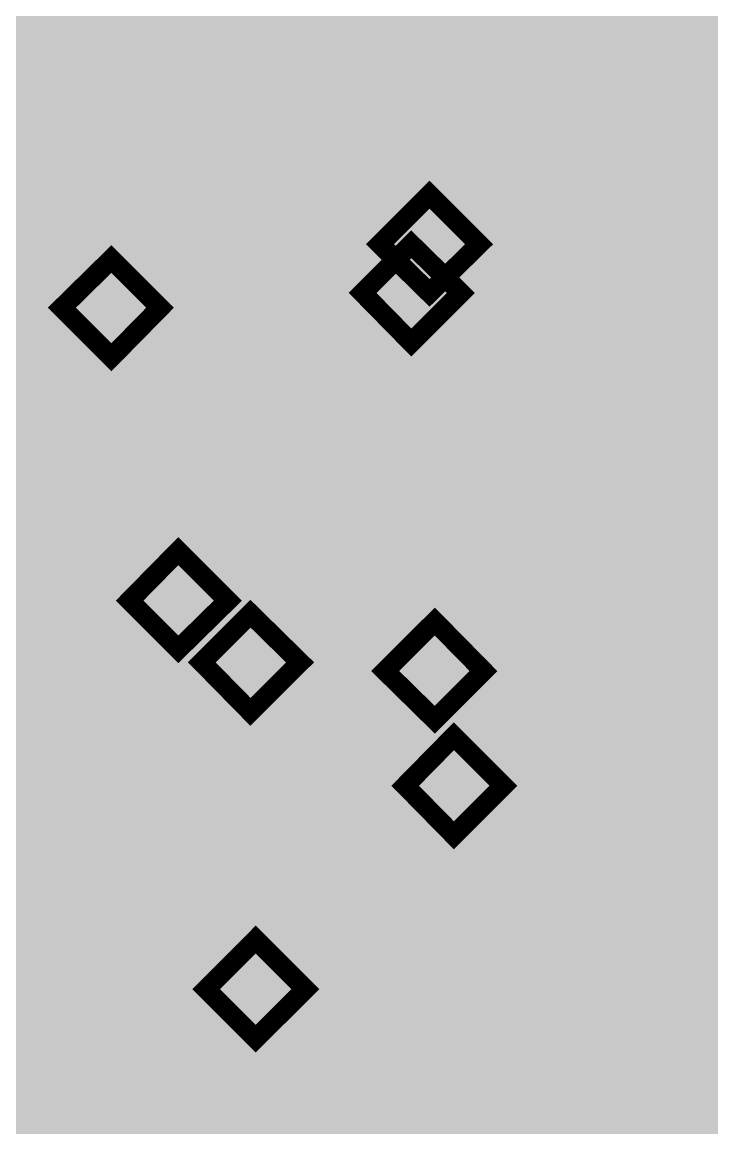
# Model space of a CAD drawing. Header units: millimetres. Extents: x 92 to 588, y 96 to 434.
# Drawn here: x 532.31 to 546.31, y 371.07 to 393.51 of the extents above; entities that cross this region are included whole.
import ezdxf

# ---------------------------------------------------------------- set-up
doc = ezdxf.new("R2010")
doc.units = ezdxf.units.MM
doc.layers.add('H', color=7, linetype='Continuous')
doc.layers.add('P', color=7, linetype='Continuous')

msp = doc.modelspace()

# ---------------------------------------------------------------- hatches: boundary and pattern name
at = {"layer": 'H', "linetype": 'Continuous'}
for points in [[(291.162, 223.903), (291.162, 433.788), (588.166, 433.788), (588.166, 223.903), (291.162, 223.903)], [(534.808, 389.849), (534.614, 389.849), (534.438, 389.885), (534.261, 389.92), (534.138, 389.99), (534.138, 390.361), (534.191, 390.326), (534.261, 390.29), (534.349, 390.255), (534.438, 390.22), (534.526, 390.184), (534.614, 390.167), (534.702, 390.149), (534.808, 390.149), (534.914, 390.149), (535.02, 390.184), (535.055, 390.202), (535.143, 390.255), (535.178, 390.29), (535.249, 390.378), (535.284, 390.484), (535.32, 390.59), (535.32, 390.714), (535.32, 390.784), (535.302, 390.89), (535.284, 390.943), (535.267, 390.996), (535.196, 391.066), (535.178, 391.084), (535.125, 391.119), (535.037, 391.172), (534.984, 391.19), (534.879, 391.208), (534.737, 391.208), (534.596, 391.208), (534.455, 391.19), (534.332, 391.172), (534.244, 391.155), (534.244, 392.478), (535.655, 392.478), (535.655, 392.178), (534.579, 392.178), (534.579, 391.49), (534.632, 391.49), (534.702, 391.49), (534.755, 391.507), (534.808, 391.507), (534.984, 391.49), (535.143, 391.472), (535.214, 391.454), (535.337, 391.384), (535.408, 391.349), (535.461, 391.296), (535.566, 391.172), (535.602, 391.102), (535.637, 391.013), (535.672, 390.837), (535.672, 390.714), (535.672, 390.625), (535.637, 390.449), (535.602, 390.378), (535.584, 390.29), (535.496, 390.149), (535.443, 390.096), (535.39, 390.043), (535.249, 389.938), (535.178, 389.902), (535.09, 389.885), (534.914, 389.849), (534.808, 389.849)], [(536.836, 389.832), (536.731, 389.832), (536.554, 389.867), (536.484, 389.885), (536.395, 389.92), (536.272, 390.008), (536.219, 390.061), (536.166, 390.114), (536.078, 390.237), (536.043, 390.308), (536.025, 390.378), (535.99, 390.537), (535.99, 390.608), (535.99, 390.714), (536.043, 390.908), (536.096, 390.996), (536.166, 391.084), (536.325, 391.225), (536.431, 391.278), (536.572, 391.137), (536.448, 391.013), (536.413, 390.961), (536.378, 390.872), (536.343, 390.714), (536.343, 390.625), (536.343, 390.52), (536.413, 390.326), (536.484, 390.255), (536.554, 390.184), (536.731, 390.096), (536.836, 390.096), (536.942, 390.096), (537.119, 390.167), (537.189, 390.22), (537.242, 390.29), (537.313, 390.467), (537.313, 390.59), (537.313, 390.661), (537.277, 390.784), (537.26, 390.837), (537.225, 390.89), (537.101, 390.978), (537.013, 391.031), (536.942, 391.066), (536.854, 391.102), (536.748, 391.137), (536.642, 391.19), (536.572, 391.137), (536.431, 391.278), (536.343, 391.349), (536.201, 391.454), (536.149, 391.525), (536.096, 391.596), (536.06, 391.754), (536.043, 391.86), (536.06, 391.931), (536.078, 392.054), (536.131, 392.178), (536.219, 392.301), (536.272, 392.336), (536.325, 392.389), (536.448, 392.46), (536.59, 392.513), (536.748, 392.53), (536.836, 392.53), (536.925, 392.53), (537.083, 392.513), (537.225, 392.46), (537.348, 392.389), (537.401, 392.354), (537.454, 392.301), (537.524, 392.195), (537.577, 392.089), (537.613, 391.948), (537.613, 391.878), (537.613, 391.79), (537.56, 391.613), (537.507, 391.543), (537.454, 391.454), (537.313, 391.313), (537.207, 391.278), (537.083, 391.419), (537.189, 391.543), (537.207, 391.596), (537.242, 391.666), (537.26, 391.807), (537.26, 391.878), (537.26, 391.966), (537.207, 392.107), (537.154, 392.16), (537.119, 392.195), (537.048, 392.231), (536.925, 392.283), (536.836, 392.283), (536.731, 392.283), (536.59, 392.231), (536.519, 392.178), (536.484, 392.16), (536.448, 392.089), (536.395, 391.984), (536.395, 391.895), (536.395, 391.843), (536.431, 391.719), (536.466, 391.684), (536.501, 391.631), (536.59, 391.56), (536.642, 391.525), (536.713, 391.49), (536.801, 391.437), (536.907, 391.384), (537.013, 391.366), (537.083, 391.419), (537.207, 391.278), (537.33, 391.208), (537.489, 391.084), (537.56, 390.996), (537.613, 390.925), (537.665, 390.731), (537.665, 390.608), (537.665, 390.537), (537.648, 390.378), (537.577, 390.237), (537.489, 390.114), (537.436, 390.061), (537.366, 390.008), (537.242, 389.92), (537.083, 389.867), (536.925, 389.832), (536.836, 389.832)], [(539.87, 389.849), (539.87, 390.132), (539.941, 390.132), (540.064, 390.167), (540.117, 390.202), (540.153, 390.237), (540.223, 390.343), (540.258, 390.396), (540.276, 390.467), (540.311, 390.625), (540.329, 390.731), (540.347, 390.925), (540.347, 391.19), (540.347, 391.437), (540.329, 391.648), (540.311, 391.737), (540.276, 391.913), (540.258, 391.984), (540.223, 392.037), (540.153, 392.142), (540.117, 392.178), (540.064, 392.213), (539.941, 392.248), (539.87, 392.248), (539.8, 392.248), (539.694, 392.213), (539.641, 392.178), (539.588, 392.142), (539.518, 392.037), (539.5, 391.966), (539.465, 391.895), (539.429, 391.737), (539.429, 391.631), (539.412, 391.437), (539.412, 390.925), (539.412, 390.731), (539.429, 390.643), (539.465, 390.484), (539.5, 390.396), (539.518, 390.343), (539.588, 390.237), (539.641, 390.202), (539.676, 390.167), (539.8, 390.132), (539.87, 390.132), (539.87, 389.849), (539.765, 389.849), (539.588, 389.885), (539.429, 389.973), (539.306, 390.096), (539.253, 390.167), (539.2, 390.255), (539.13, 390.467), (539.077, 390.714), (539.059, 391.013), (539.059, 391.349), (539.077, 391.666), (539.13, 391.913), (539.2, 392.125), (539.253, 392.213), (539.306, 392.283), (539.429, 392.407), (539.588, 392.495), (539.782, 392.53), (539.87, 392.53), (539.976, 392.53), (540.17, 392.478), (540.329, 392.407), (540.452, 392.283), (540.505, 392.195), (540.558, 392.107), (540.629, 391.895), (540.682, 391.648), (540.699, 391.349), (540.699, 391.19), (540.699, 391.013), (540.682, 390.714), (540.629, 390.467), (540.541, 390.255), (540.505, 390.167), (540.452, 390.096), (540.311, 389.973), (540.17, 389.885), (539.976, 389.849), (539.87, 389.849)], [(541.246, 389.902), (541.246, 390.167), (541.722, 390.167), (541.722, 391.895), (541.246, 391.895), (541.246, 392.125), (541.37, 392.125), (541.564, 392.16), (541.634, 392.195), (541.67, 392.231), (541.722, 392.283), (541.758, 392.389), (541.775, 392.495), (542.04, 392.495), (542.04, 390.167), (542.499, 390.167), (542.499, 389.902), (541.246, 389.902)], [(538.142, 389.902), (538.142, 390.396), (538.547, 390.396), (538.547, 389.902), (538.142, 389.902)], [(540.576, 388.015), (539.57, 389.003), (540.576, 390.008), (541.581, 389.003), (540.576, 388.015)], [(540.205, 387.009), (539.218, 388.015), (540.205, 389.003), (541.211, 388.015), (540.205, 387.009)], [(534.12, 386.71), (533.115, 387.715), (534.12, 388.703), (535.108, 387.715), (534.12, 386.71)], [(538.883, 384.522), (538.706, 384.54), (538.512, 384.575), (538.353, 384.611), (538.212, 384.681), (538.212, 385.034), (538.283, 385.016), (538.336, 384.981), (538.424, 384.928), (538.512, 384.91), (538.6, 384.875), (538.689, 384.84), (538.777, 384.822), (538.883, 384.822), (538.988, 384.84), (539.094, 384.858), (539.147, 384.875), (539.218, 384.946), (539.253, 384.981), (539.324, 385.069), (539.359, 385.157), (539.394, 385.263), (539.394, 385.404), (539.394, 385.475), (539.376, 385.581), (539.359, 385.634), (539.341, 385.669), (539.288, 385.739), (539.253, 385.775), (539.2, 385.81), (539.112, 385.845), (539.059, 385.863), (538.953, 385.898), (538.83, 385.898), (538.689, 385.898), (538.547, 385.881), (538.406, 385.845), (538.318, 385.828), (538.318, 387.168), (539.729, 387.168), (539.729, 386.868), (538.653, 386.868), (538.653, 386.18), (538.706, 386.18), (538.83, 386.18), (538.883, 386.18), (539.077, 386.18), (539.218, 386.145), (539.288, 386.128), (539.412, 386.075), (539.482, 386.022), (539.535, 385.969), (539.641, 385.845), (539.676, 385.775), (539.712, 385.704), (539.747, 385.51), (539.747, 385.316), (539.712, 385.14), (539.676, 385.052), (539.659, 384.981), (539.57, 384.84), (539.518, 384.787), (539.465, 384.716), (539.324, 384.628), (539.253, 384.593), (539.165, 384.558), (538.988, 384.522), (538.883, 384.522)], [(540.258, 384.575), (541.44, 386.868), (540.117, 386.868), (540.117, 387.168), (541.74, 387.168), (541.74, 386.78), (540.629, 384.575), (540.258, 384.575)], [(543.874, 384.522), (543.698, 384.54), (543.504, 384.575), (543.345, 384.611), (543.204, 384.681), (543.204, 385.034), (543.275, 385.016), (543.416, 384.928), (543.504, 384.91), (543.61, 384.875), (543.698, 384.84), (543.786, 384.822), (543.874, 384.822), (543.98, 384.84), (544.086, 384.858), (544.139, 384.875), (544.21, 384.946), (544.245, 384.981), (544.315, 385.069), (544.351, 385.157), (544.386, 385.263), (544.386, 385.404), (544.386, 385.475), (544.368, 385.581), (544.351, 385.634), (544.333, 385.669), (544.28, 385.739), (544.245, 385.775), (544.21, 385.81), (544.104, 385.845), (544.051, 385.863), (543.945, 385.898), (543.821, 385.898), (543.68, 385.898), (543.539, 385.881), (543.398, 385.845), (543.31, 385.828), (543.31, 387.168), (544.721, 387.168), (544.721, 386.868), (543.645, 386.868), (543.645, 386.18), (543.698, 386.18), (543.821, 386.18), (543.874, 386.18), (544.068, 386.18), (544.21, 386.145), (544.28, 386.128), (544.404, 386.075), (544.474, 386.022), (544.527, 385.969), (544.633, 385.845), (544.668, 385.775), (544.703, 385.704), (544.739, 385.51), (544.739, 385.404), (544.739, 385.316), (544.703, 385.14), (544.686, 385.052), (544.65, 384.981), (544.562, 384.84), (544.509, 384.787), (544.456, 384.716), (544.315, 384.628), (544.245, 384.593), (544.157, 384.558), (543.98, 384.522), (543.874, 384.522)], [(545.321, 384.575), (545.321, 384.84), (545.797, 384.84), (545.797, 386.568), (545.321, 386.568), (545.321, 386.815), (545.444, 386.815), (545.638, 386.851), (545.709, 386.886), (545.744, 386.904), (545.797, 386.957), (545.85, 387.08), (545.85, 387.168), (546.115, 387.168), (546.115, 384.84), (546.573, 384.84), (546.573, 384.575), (545.321, 384.575)], [(533.168, 384.223), (533.079, 384.223), (532.921, 384.258), (532.85, 384.293), (532.78, 384.311), (532.656, 384.399), (532.603, 384.452), (532.533, 384.54), (532.427, 384.716), (532.391, 384.84), (532.356, 384.963), (532.321, 385.246), (532.321, 385.422), (532.321, 385.581), (532.356, 385.881), (532.391, 386.022), (532.427, 386.163), (532.533, 386.392), (532.603, 386.498), (532.674, 386.586), (532.85, 386.745), (532.956, 386.798), (533.079, 386.851), (533.326, 386.904), (533.485, 386.904), (533.556, 386.904), (533.644, 386.904), (533.714, 386.886), (533.767, 386.868), (533.767, 386.551), (533.697, 386.568), (533.626, 386.586), (533.52, 386.604), (533.432, 386.621), (533.344, 386.604), (533.203, 386.586), (533.079, 386.533), (532.956, 386.445), (532.903, 386.392), (532.868, 386.339), (532.78, 386.198), (532.727, 386.039), (532.691, 385.863), (532.674, 385.757), (532.78, 385.563), (532.674, 385.51), (532.674, 385.457), (532.674, 385.422), (532.674, 385.21), (532.691, 384.999), (532.727, 384.91), (532.744, 384.822), (532.815, 384.699), (532.85, 384.663), (532.921, 384.575), (533.009, 384.54), (533.079, 384.522), (533.168, 384.505), (533.273, 384.522), (533.397, 384.558), (533.485, 384.628), (533.52, 384.663), (533.538, 384.699), (533.591, 384.787), (533.644, 384.963), (533.644, 385.104), (533.644, 385.175), (533.626, 385.316), (533.591, 385.369), (533.573, 385.422), (533.503, 385.51), (533.467, 385.563), (533.432, 385.581), (533.362, 385.616), (533.309, 385.634), (533.22, 385.651), (533.132, 385.651), (533.009, 385.634), (532.903, 385.616), (532.78, 385.563), (532.674, 385.757), (532.797, 385.828), (532.921, 385.881), (532.991, 385.898), (533.132, 385.933), (533.203, 385.933), (533.362, 385.933), (533.467, 385.898), (533.538, 385.881), (533.644, 385.828), (533.714, 385.775), (533.785, 385.722), (533.891, 385.581), (533.926, 385.51), (533.961, 385.422), (533.997, 385.228), (533.997, 385.122), (533.997, 385.016), (533.961, 384.84), (533.891, 384.663), (533.803, 384.522), (533.75, 384.469), (533.697, 384.417), (533.556, 384.328), (533.485, 384.293), (533.415, 384.258), (533.256, 384.223), (533.168, 384.223)], [(542.216, 384.575), (542.216, 385.069), (542.622, 385.069), (542.622, 384.575), (542.216, 384.575)], [(535.478, 380.783), (534.49, 381.771), (535.478, 382.776), (536.484, 381.771), (535.478, 380.783)], [(536.942, 379.513), (535.955, 380.518), (536.942, 381.506), (537.948, 380.518), (536.942, 379.513)], [(540.682, 379.354), (539.676, 380.342), (540.682, 381.347), (541.67, 380.342), (540.682, 379.354)], [(543.204, 378.666), (543.028, 378.684), (542.851, 378.702), (542.675, 378.754), (542.534, 378.825), (542.534, 379.178), (542.604, 379.16), (542.675, 379.107), (542.745, 379.072), (542.834, 379.054), (542.94, 379.019), (543.028, 378.984), (543.116, 378.966), (543.222, 378.966), (543.328, 378.984), (543.416, 379.001), (543.469, 379.019), (543.557, 379.09), (543.592, 379.125), (543.645, 379.213), (543.68, 379.301), (543.716, 379.407), (543.716, 379.548), (543.716, 379.619), (543.698, 379.725), (543.68, 379.778), (543.663, 379.813), (543.61, 379.883), (543.575, 379.919), (543.539, 379.954), (543.451, 379.989), (543.398, 380.007), (543.275, 380.042), (543.151, 380.042), (543.01, 380.042), (542.869, 380.024), (542.728, 379.989), (542.64, 379.972), (542.64, 381.312), (544.051, 381.312), (544.051, 380.995), (542.975, 380.995), (542.975, 380.324), (543.045, 380.324), (543.098, 380.324), (543.151, 380.324), (543.204, 380.324), (543.398, 380.324), (543.539, 380.289), (543.61, 380.271), (543.751, 380.218), (543.804, 380.166), (543.874, 380.113), (543.963, 379.989), (543.998, 379.919), (544.033, 379.848), (544.068, 379.654), (544.068, 379.46), (544.033, 379.284), (544.015, 379.195), (543.98, 379.125), (543.892, 378.984), (543.839, 378.931), (543.786, 378.86), (543.645, 378.772), (543.575, 378.737), (543.486, 378.702), (543.31, 378.666), (543.204, 378.666)], [(545.233, 378.666), (545.144, 378.666), (544.968, 378.702), (544.88, 378.719), (544.809, 378.754), (544.668, 378.843), (544.615, 378.878), (544.562, 378.931), (544.474, 379.072), (544.456, 379.125), (544.421, 379.213), (544.404, 379.354), (544.386, 379.442), (544.404, 379.548), (544.456, 379.725), (544.509, 379.83), (544.562, 379.901), (544.721, 380.042), (544.827, 380.095), (544.968, 379.972), (544.862, 379.848), (544.827, 379.778), (544.792, 379.707), (544.739, 379.548), (544.739, 379.46), (544.756, 379.354), (544.827, 379.16), (544.88, 379.072), (544.95, 379.001), (545.127, 378.931), (545.233, 378.931), (545.338, 378.931), (545.515, 379.001), (545.585, 379.054), (545.656, 379.125), (545.709, 379.301), (545.726, 379.407), (545.726, 379.495), (545.691, 379.619), (545.656, 379.672), (545.621, 379.707), (545.497, 379.813), (545.409, 379.848), (545.356, 379.883), (545.268, 379.919), (545.162, 379.972), (545.039, 380.024), (544.968, 379.972), (544.827, 380.095), (544.739, 380.166), (544.598, 380.289), (544.545, 380.36), (544.509, 380.43), (544.456, 380.589), (544.456, 380.677), (544.456, 380.765), (544.492, 380.889), (544.545, 381.012), (544.615, 381.118), (544.668, 381.171), (544.739, 381.224), (544.862, 381.294), (545.003, 381.347), (545.144, 381.365), (545.321, 381.365), (545.48, 381.347), (545.621, 381.294), (545.744, 381.224), (545.797, 381.189), (545.85, 381.136), (545.938, 381.03), (545.991, 380.906), (546.009, 380.783), (546.009, 380.712), (546.009, 380.624), (545.956, 380.448), (545.903, 380.36), (545.85, 380.289), (545.709, 380.148), (545.621, 380.095), (545.48, 380.236), (545.585, 380.36), (545.621, 380.43), (545.638, 380.483), (545.674, 380.624), (545.674, 380.712), (545.674, 380.783), (545.603, 380.942), (545.55, 380.995), (545.532, 381.03), (545.462, 381.065), (545.338, 381.1), (545.233, 381.118), (545.144, 381.1), (544.986, 381.048), (544.915, 381.012), (544.897, 380.977), (544.845, 380.924), (544.809, 380.818), (544.809, 380.73), (544.809, 380.659), (544.845, 380.554), (544.862, 380.501), (544.897, 380.465), (544.986, 380.377), (545.056, 380.342), (545.109, 380.324), (545.215, 380.271), (545.321, 380.218), (545.409, 380.183), (545.48, 380.236), (545.621, 380.095), (545.726, 380.042), (545.903, 379.901), (545.956, 379.83), (546.009, 379.76), (546.079, 379.566), (546.079, 379.442), (546.079, 379.354), (546.044, 379.213), (545.991, 379.072), (545.885, 378.948), (545.832, 378.896), (545.779, 378.843), (545.638, 378.754), (545.497, 378.702), (545.321, 378.666), (545.233, 378.666)], [(541.07, 377.008), (540.082, 378.014), (541.07, 379.019), (542.075, 378.014), (541.07, 377.008)], [(531.545, 376.303), (531.351, 376.32), (531.174, 376.356), (531.016, 376.391), (530.875, 376.461), (530.875, 376.832), (530.945, 376.797), (530.998, 376.761), (531.086, 376.726), (531.174, 376.691), (531.263, 376.655), (531.351, 376.638), (531.439, 376.62), (531.545, 376.62), (531.651, 376.62), (531.756, 376.655), (531.792, 376.673), (531.88, 376.726), (531.915, 376.761), (531.986, 376.849), (532.021, 376.955), (532.056, 377.061), (532.056, 377.185), (532.056, 377.255), (532.039, 377.361), (532.021, 377.414), (532.003, 377.449), (531.95, 377.537), (531.915, 377.555), (531.862, 377.59), (531.774, 377.643), (531.721, 377.661), (531.615, 377.678), (531.492, 377.678), (531.351, 377.678), (531.192, 377.661), (531.069, 377.643), (530.98, 377.626), (530.98, 378.948), (532.391, 378.948), (532.391, 378.649), (531.315, 378.649), (531.315, 377.961), (531.368, 377.961), (531.439, 377.961), (531.492, 377.978), (531.545, 377.978), (531.721, 377.961), (531.88, 377.943), (531.95, 377.925), (532.074, 377.855), (532.145, 377.802), (532.197, 377.767), (532.303, 377.643), (532.339, 377.573), (532.374, 377.484), (532.409, 377.308), (532.409, 377.185), (532.409, 377.096), (532.374, 376.92), (532.339, 376.832), (532.321, 376.761), (532.233, 376.62), (532.18, 376.567), (532.127, 376.514), (531.986, 376.408), (531.915, 376.373), (531.827, 376.356), (531.651, 376.32), (531.545, 376.303)], [(533.573, 376.303), (533.467, 376.303), (533.291, 376.338), (533.22, 376.356), (533.132, 376.391), (533.009, 376.479), (532.956, 376.532), (532.903, 376.585), (532.815, 376.708), (532.78, 376.779), (532.762, 376.849), (532.727, 376.991), (532.727, 377.079), (532.727, 377.185), (532.78, 377.379), (532.832, 377.467), (532.903, 377.555), (533.062, 377.696), (533.168, 377.749), (533.309, 377.608), (533.185, 377.484), (533.15, 377.432), (533.115, 377.343), (533.079, 377.185), (533.079, 377.096), (533.079, 376.991), (533.15, 376.797), (533.22, 376.726), (533.291, 376.655), (533.467, 376.567), (533.573, 376.567), (533.679, 376.567), (533.855, 376.638), (533.926, 376.691), (533.979, 376.761), (534.05, 376.938), (534.05, 377.043), (534.05, 377.132), (534.014, 377.255), (533.997, 377.308), (533.961, 377.361), (533.838, 377.449), (533.75, 377.502), (533.679, 377.537), (533.591, 377.573), (533.485, 377.608), (533.379, 377.661), (533.309, 377.608), (533.168, 377.749), (533.079, 377.82), (532.938, 377.925), (532.885, 377.996), (532.832, 378.067), (532.797, 378.225), (532.797, 378.331), (532.797, 378.402), (532.815, 378.525), (532.868, 378.649), (532.956, 378.772), (533.009, 378.807), (533.062, 378.86), (533.185, 378.931), (533.326, 378.984), (533.485, 379.001), (533.573, 379.001), (533.661, 379.001), (533.82, 378.984), (533.961, 378.931), (534.085, 378.86), (534.138, 378.825), (534.191, 378.772), (534.261, 378.666), (534.314, 378.56), (534.349, 378.419), (534.349, 378.349), (534.349, 378.261), (534.296, 378.084), (534.244, 378.014), (534.191, 377.925), (534.05, 377.784), (533.944, 377.749), (533.82, 377.89), (533.926, 378.014), (533.944, 378.067), (533.979, 378.137), (533.997, 378.278), (534.014, 378.349), (533.997, 378.437), (533.944, 378.578), (533.891, 378.631), (533.855, 378.666), (533.785, 378.702), (533.661, 378.754), (533.573, 378.754), (533.467, 378.754), (533.326, 378.702), (533.256, 378.649), (533.22, 378.613), (533.185, 378.56), (533.15, 378.455), (533.132, 378.366), (533.132, 378.313), (533.168, 378.19), (533.203, 378.155), (533.238, 378.102), (533.326, 378.031), (533.379, 377.996), (533.45, 377.961), (533.538, 377.908), (533.661, 377.855), (533.75, 377.82), (533.82, 377.89), (533.944, 377.749), (534.067, 377.678), (534.226, 377.555), (534.296, 377.467), (534.349, 377.396), (534.402, 377.202), (534.402, 377.079), (534.402, 377.008), (534.385, 376.849), (534.314, 376.708), (534.226, 376.585), (534.173, 376.532), (534.102, 376.479), (533.979, 376.391), (533.82, 376.338), (533.661, 376.303), (533.573, 376.303)], [(536.642, 376.303), (536.554, 376.32), (536.395, 376.338), (536.325, 376.373), (536.254, 376.408), (536.131, 376.497), (536.078, 376.55), (536.007, 376.62), (535.902, 376.814), (535.866, 376.92), (535.831, 377.043), (535.796, 377.326), (535.796, 377.502), (535.796, 377.661), (535.831, 377.978), (535.866, 378.102), (535.902, 378.243), (536.007, 378.472), (536.078, 378.578), (536.149, 378.684), (536.325, 378.825), (536.431, 378.896), (536.554, 378.931), (536.801, 379.001), (536.96, 379.001), (537.03, 379.001), (537.119, 378.984), (537.189, 378.984), (537.242, 378.966), (537.242, 378.631), (537.172, 378.649), (537.101, 378.684), (536.995, 378.702), (536.907, 378.702), (536.819, 378.702), (536.678, 378.666), (536.554, 378.613), (536.431, 378.525), (536.378, 378.49), (536.343, 378.419), (536.254, 378.296), (536.201, 378.119), (536.166, 377.943), (536.149, 377.837), (536.254, 377.661), (536.149, 377.59), (536.149, 377.52), (536.149, 377.29), (536.166, 377.079), (536.201, 376.991), (536.219, 376.92), (536.29, 376.779), (536.325, 376.744), (536.395, 376.673), (536.484, 376.62), (536.554, 376.603), (536.642, 376.603), (536.748, 376.603), (536.872, 376.655), (536.96, 376.708), (536.995, 376.744), (537.013, 376.779), (537.066, 376.867), (537.119, 377.043), (537.119, 377.185), (537.119, 377.273), (537.101, 377.396), (537.066, 377.449), (537.048, 377.502), (536.978, 377.608), (536.942, 377.643), (536.907, 377.661), (536.836, 377.696), (536.784, 377.714), (536.695, 377.731), (536.607, 377.731), (536.484, 377.731), (536.378, 377.696), (536.254, 377.661), (536.149, 377.837), (536.272, 377.908), (536.395, 377.961), (536.466, 377.996), (536.607, 378.014), (536.678, 378.014), (536.836, 378.014), (536.942, 377.978), (537.013, 377.961), (537.119, 377.908), (537.189, 377.855), (537.26, 377.802), (537.366, 377.678), (537.401, 377.59), (537.436, 377.502), (537.471, 377.308), (537.471, 377.202), (537.471, 377.096), (537.436, 376.92), (537.401, 376.832), (537.366, 376.761), (537.277, 376.62), (537.225, 376.55), (537.172, 376.497), (537.03, 376.408), (536.96, 376.373), (536.889, 376.338), (536.731, 376.32), (536.642, 376.303)], [(538.459, 376.303), (538.371, 376.32), (538.177, 376.338), (538.089, 376.356), (537.895, 376.408), (537.754, 376.479), (537.754, 376.832), (537.912, 376.761), (538.071, 376.691), (538.177, 376.655), (538.353, 376.62), (538.442, 376.62), (538.547, 376.62), (538.653, 376.638), (538.706, 376.655), (538.794, 376.726), (538.83, 376.761), (538.9, 376.832), (538.935, 376.92), (538.953, 376.973), (538.971, 377.096), (538.971, 377.149), (538.971, 377.22), (538.953, 377.343), (538.918, 377.432), (538.865, 377.502), (538.83, 377.537), (538.741, 377.573), (538.653, 377.608), (538.547, 377.626), (538.442, 377.626), (538.283, 377.626), (538.283, 377.908), (538.406, 377.908), (538.512, 377.908), (538.706, 377.978), (538.777, 378.014), (538.812, 378.049), (538.865, 378.119), (538.918, 378.243), (538.935, 378.349), (538.935, 378.384), (538.9, 378.472), (538.865, 378.543), (538.83, 378.596), (538.794, 378.631), (538.724, 378.666), (538.653, 378.684), (538.565, 378.702), (538.477, 378.702), (538.389, 378.702), (538.283, 378.684), (538.195, 378.649), (538.106, 378.613), (538.018, 378.578), (537.965, 378.543), (537.895, 378.508), (537.86, 378.472), (537.824, 378.843), (537.965, 378.896), (538.142, 378.948), (538.23, 378.984), (538.424, 379.001), (538.512, 379.001), (538.671, 379.001), (538.812, 378.966), (538.883, 378.948), (538.988, 378.896), (539.041, 378.86), (539.112, 378.807), (539.182, 378.719), (539.218, 378.649), (539.253, 378.596), (539.271, 378.455), (539.271, 378.384), (539.271, 378.278), (539.2, 378.084), (539.147, 378.014), (539.059, 377.925), (538.9, 377.82), (538.794, 377.802), (538.883, 377.749), (538.971, 377.714), (539.059, 377.678), (539.147, 377.608), (539.182, 377.573), (539.253, 377.467), (539.271, 377.414), (539.306, 377.361), (539.324, 377.22), (539.324, 377.132), (539.324, 377.043), (539.306, 376.885), (539.271, 376.814), (539.235, 376.744), (539.147, 376.603), (539.094, 376.55), (539.041, 376.497), (538.9, 376.408), (538.83, 376.373), (538.741, 376.338), (538.565, 376.32), (538.459, 376.303)], [(534.879, 376.373), (534.879, 376.867), (535.284, 376.867), (535.284, 376.373), (534.879, 376.373)], [(537.048, 372.881), (536.043, 373.886), (537.048, 374.892), (538.054, 373.886), (537.048, 372.881)], [(537.948, 371.487), (537.754, 371.487), (537.577, 371.523), (537.401, 371.575), (537.26, 371.628), (537.26, 371.999), (537.33, 371.963), (537.401, 371.928), (537.471, 371.893), (537.56, 371.858), (537.665, 371.822), (537.754, 371.805), (537.842, 371.787), (537.948, 371.787), (538.054, 371.787), (538.142, 371.822), (538.195, 371.84), (538.283, 371.893), (538.318, 371.946), (538.371, 372.016), (538.424, 372.122), (538.442, 372.228), (538.442, 372.352), (538.442, 372.422), (538.424, 372.546), (538.406, 372.581), (538.389, 372.634), (538.336, 372.704), (538.3, 372.74), (538.265, 372.757), (538.177, 372.81), (538.124, 372.828), (538.001, 372.845), (537.877, 372.845), (537.736, 372.845), (537.595, 372.828), (537.471, 372.81), (537.366, 372.793), (537.366, 374.115), (538.794, 374.115), (538.794, 373.816), (537.701, 373.816), (537.701, 373.128), (537.771, 373.128), (537.824, 373.145), (537.877, 373.145), (537.93, 373.145), (538.124, 373.145), (538.265, 373.11), (538.336, 373.092), (538.477, 373.022), (538.53, 372.987), (538.6, 372.934), (538.689, 372.81), (538.741, 372.74), (538.759, 372.669), (538.794, 372.475), (538.794, 372.352), (538.794, 372.263), (538.777, 372.087), (538.741, 372.016), (538.706, 371.928), (538.618, 371.787), (538.583, 371.734), (538.512, 371.681), (538.389, 371.593), (538.3, 371.558), (538.212, 371.523), (538.036, 371.487), (537.948, 371.487)], [(539.959, 371.47), (539.87, 371.487), (539.694, 371.505), (539.606, 371.54), (539.535, 371.558), (539.394, 371.646), (539.341, 371.699), (539.288, 371.752), (539.2, 371.875), (539.182, 371.946), (539.147, 372.016), (539.13, 372.175), (539.13, 372.246), (539.13, 372.352), (539.182, 372.546), (539.235, 372.634), (539.288, 372.722), (539.465, 372.863), (539.553, 372.916), (539.694, 372.775), (539.588, 372.669), (539.553, 372.598), (539.518, 372.528), (539.482, 372.369), (539.465, 372.281), (539.482, 372.158), (539.553, 371.963), (539.606, 371.893), (539.694, 371.822), (539.87, 371.734), (539.959, 371.734), (540.064, 371.734), (540.241, 371.805), (540.311, 371.858), (540.382, 371.928), (540.452, 372.122), (540.452, 372.228), (540.452, 372.299), (540.417, 372.422), (540.382, 372.475), (540.347, 372.528), (540.223, 372.616), (540.153, 372.669), (540.082, 372.704), (539.994, 372.74), (539.888, 372.775), (539.765, 372.828), (539.694, 372.775), (539.553, 372.916), (539.465, 372.987), (539.324, 373.11), (539.271, 373.163), (539.235, 373.233), (539.182, 373.41), (539.182, 373.498), (539.182, 373.569), (539.218, 373.71), (539.271, 373.833), (539.359, 373.939), (539.412, 373.992), (539.465, 374.027), (539.588, 374.098), (539.729, 374.151), (539.888, 374.168), (539.959, 374.186), (540.047, 374.168), (540.205, 374.151), (540.347, 374.115), (540.47, 374.045), (540.523, 373.992), (540.576, 373.939), (540.664, 373.833), (540.717, 373.727), (540.735, 373.586), (540.735, 373.516), (540.735, 373.428), (540.682, 373.269), (540.646, 373.181), (540.594, 373.092), (540.435, 372.969), (540.347, 372.916), (540.205, 373.057), (540.311, 373.181), (540.347, 373.233), (540.364, 373.304), (540.4, 373.445), (540.4, 373.516), (540.4, 373.604), (540.347, 373.745), (540.276, 373.816), (540.258, 373.833), (540.188, 373.886), (540.064, 373.921), (539.959, 373.921), (539.87, 373.921), (539.712, 373.868), (539.659, 373.816), (539.623, 373.798), (539.57, 373.727), (539.535, 373.622), (539.535, 373.533), (539.535, 373.48), (539.57, 373.375), (539.588, 373.322), (539.623, 373.269), (539.712, 373.198), (539.782, 373.163), (539.835, 373.128), (539.941, 373.075), (540.047, 373.039), (540.135, 373.004), (540.205, 373.057), (540.347, 372.916), (540.452, 372.845), (540.629, 372.722), (540.682, 372.651), (540.735, 372.563), (540.805, 372.369), (540.805, 372.263), (540.805, 372.175), (540.77, 372.016), (540.717, 371.875), (540.629, 371.752), (540.558, 371.699), (540.505, 371.646), (540.364, 371.558), (540.223, 371.505), (540.047, 371.487), (539.959, 371.47)], [(543.257, 371.54), (543.257, 372.422), (543.257, 372.704), (543.257, 373.71), (542.375, 372.704), (543.257, 372.704), (543.257, 372.422), (542.11, 372.422), (542.11, 372.793), (543.257, 374.115), (543.592, 374.115), (543.592, 372.704), (543.892, 372.704), (543.892, 372.422), (543.592, 372.422), (543.592, 371.54), (543.257, 371.54)], [(544.174, 371.54), (544.174, 371.893), (544.351, 372.052), (544.492, 372.21), (544.65, 372.369), (544.792, 372.528), (544.933, 372.669), (545.144, 372.934), (545.197, 373.039), (545.25, 373.145), (545.303, 373.339), (545.303, 373.445), (545.303, 373.551), (545.268, 373.639), (545.25, 373.674), (545.215, 373.745), (545.18, 373.763), (545.127, 373.816), (545.039, 373.851), (544.95, 373.868), (544.862, 373.868), (544.774, 373.868), (544.686, 373.851), (544.58, 373.816), (544.492, 373.798), (544.421, 373.763), (544.351, 373.727), (544.298, 373.674), (544.245, 373.657), (544.227, 374.01), (544.351, 374.063), (544.527, 374.115), (544.615, 374.151), (544.809, 374.168), (544.986, 374.168), (545.144, 374.151), (545.285, 374.098), (545.409, 374.027), (545.462, 373.974), (545.515, 373.939), (545.585, 373.816), (545.638, 373.692), (545.656, 373.533), (545.656, 373.463), (545.656, 373.322), (545.621, 373.181), (545.585, 373.057), (545.532, 372.951), (545.462, 372.828), (545.374, 372.722), (545.285, 372.616), (545.18, 372.51), (545.021, 372.316), (544.827, 372.14), (544.633, 371.963), (544.492, 371.84), (545.762, 371.84), (545.762, 371.54), (544.174, 371.54)], [(541.264, 371.54), (541.264, 372.034), (541.687, 372.034), (541.687, 371.54), (541.264, 371.54)]]:
    msp.add_hatch(color=7, dxfattribs=at).paths.add_polyline_path(points)

# ---------------------------------------------------------------- linework, layer by layer
at = {"layer": 'P', "color": 7, "const_width": 0.4}
for points in [[(539.57, 389.003), (540.576, 388.015), (541.581, 389.003), (540.576, 390.008), (539.57, 389.003), (539.57, 389.003)], [(539.218, 388.015), (540.205, 387.009), (541.211, 388.015), (540.205, 389.003), (539.218, 388.015), (539.218, 388.015)], [(533.115, 387.715), (534.12, 386.71), (535.108, 387.715), (534.12, 388.703), (533.115, 387.715), (533.115, 387.715)], [(534.49, 381.771), (535.478, 380.783), (536.484, 381.771), (535.478, 382.776), (534.49, 381.771), (534.49, 381.771)], [(535.955, 380.518), (536.942, 379.513), (537.948, 380.518), (536.942, 381.506), (535.955, 380.518), (535.955, 380.518)], [(539.676, 380.342), (540.682, 379.354), (541.67, 380.342), (540.682, 381.347), (539.676, 380.342), (539.676, 380.342)], [(540.082, 378.014), (541.07, 377.008), (542.075, 378.014), (541.07, 379.019), (540.082, 378.014), (540.082, 378.014)], [(536.043, 373.886), (537.048, 372.881), (538.054, 373.886), (537.048, 374.892), (536.043, 373.886), (536.043, 373.886)]]:
    msp.add_lwpolyline(points, dxfattribs=at)

doc.saveas('drawing.dxf')
